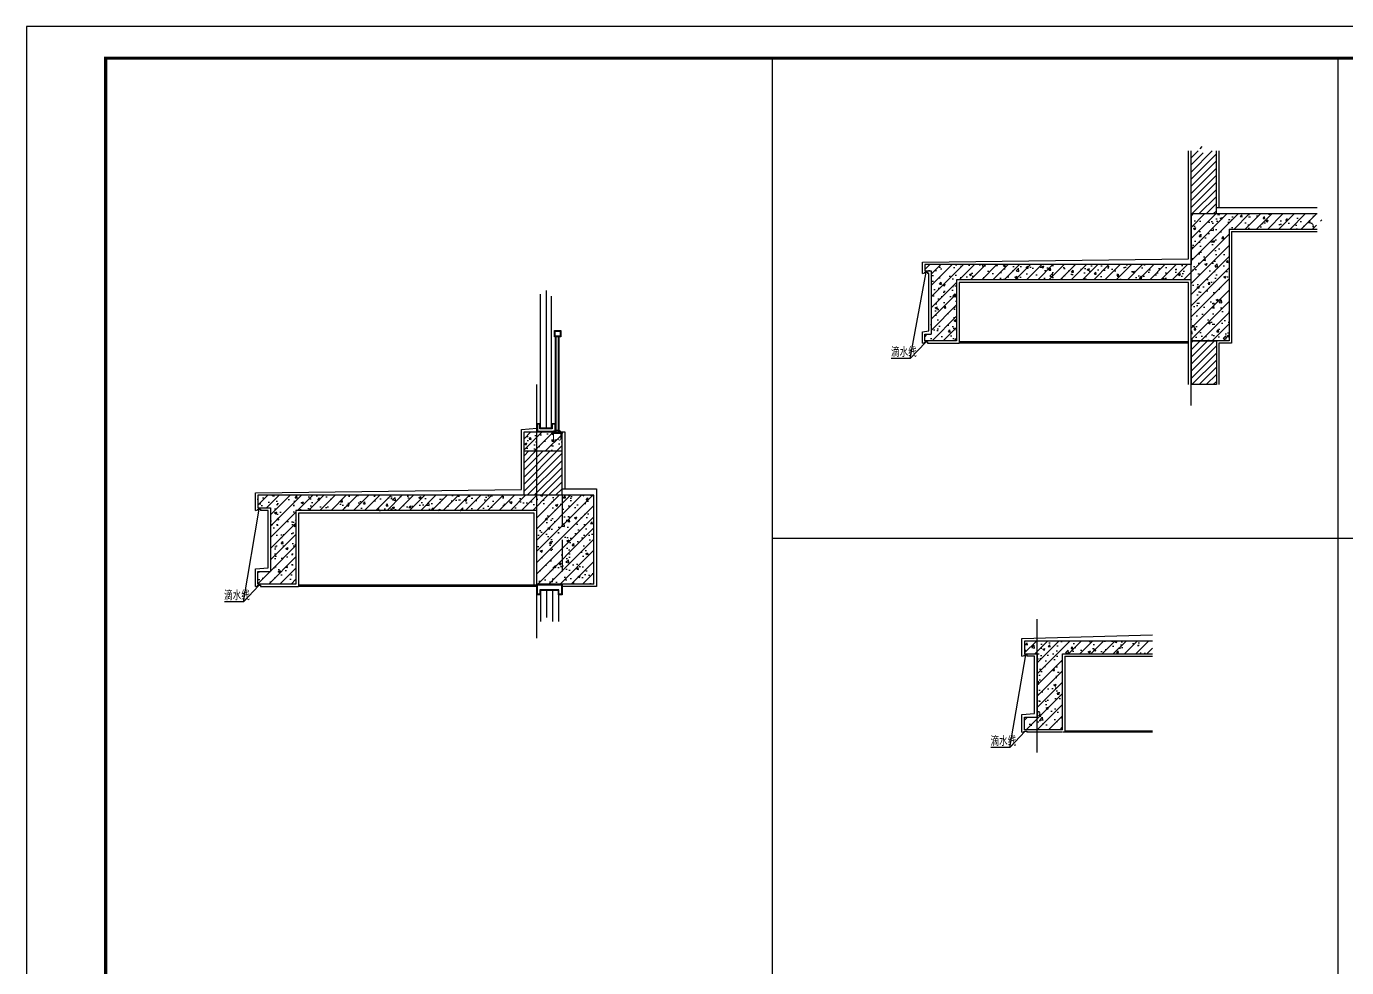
# Model space of a CAD drawing. Extents: x -1041549 to 749950, y -354245 to 17554.
# Drawn here: x 326971 to 337387, y -203765 to -196340 of the extents above; entities that cross this region are included whole.
import ezdxf

# ---------------------------------------------------------------- set-up
doc = ezdxf.new("R2010")
doc.units = 0
doc.header["$LTSCALE"] = 1000
doc.header["$MEASUREMENT"] = 0
doc.linetypes.add('DASH', pattern=[0.35, 0.25, -0.1])
doc.linetypes.add('DOTE', pattern=[2.42, 2, -0.2, 0.02, -0.2])
doc.layers.add('1', color=1, linetype='Continuous', lineweight=40)
for name, color, linetype in [('DOTE', 1, 'Continuous'), ('HATCH', 254, 'Continuous'), ('PUB_DIM', 3, 'Continuous'), ('PUB_HATCH', 8, 'Continuous'), ('PUB_TEXT', 7, 'Continuous'), ('PUB_TITLE', 4, 'Continuous'), ('STR', 2, 'Continuous'), ('WALL', 4, 'Continuous'), ('WD', 2, 'Continuous'), ('家俱', 8, 'Continuous')]:
    doc.layers.add(name, color=color, linetype=linetype)
doc.styles.add('_TCH_DIM', font='SIMPLEX', dxfattribs={"bigfont": 'GBCBIG'})
pattern_1 = [(45, (530957.27, 49955.673), (-28.0633004, 28.0633004), [])]

# ---------------------------------------------------------------- blocks, each defined once
blk = doc.blocks.new('A$C536B6CE4')
at = {"layer": 'HATCH'}
h = blk.add_hatch(dxfattribs=at)
h.set_pattern_fill('ANSI32', color=256, scale=50, style=0)
h.set_pattern_definition([(45, (257213.824, -149309.7), (-13.2582521, 13.2582521), []), (45, (257222.663, -149309.7), (-13.2582521, 13.2582521), [])])
h.paths.add_polyline_path([(0, 68), (0, 55), (80, 55), (80, 68)])
h.paths.add_polyline_path([(45, 63, -1), (50, 63, -1)], flags=16)
at = {"layer": 'STR'}
blk.add_lwpolyline([(80, 68), (0, 68), (0, 55), (80, 55)], close=True, dxfattribs=at)
at = {"layer": 'WALL'}
for points in [[(30, 13, 6, 6, -1), (10, 13, 6, 6, 0), (10, 55, 0, 0, 0)], [(48, 13, 6, 6, 1), (68, 13, 6, 6, 0), (68, 55, 0, 0, 0)]]:
    blk.add_lwpolyline(points, format="xyseb", dxfattribs=at)

msp = doc.modelspace()

# ---------------------------------------------------------------- hatches: boundary and pattern name
h = msp.add_hatch()
h.set_pattern_fill('ANSI31', color=8, scale=25)
h.set_pattern_definition(pattern_1)
h.paths.add_polyline_path([(336359.6, -197321.5), (336281.8, -197321.5), (336262.7, -197374), (336244.2, -197269), (336225.6, -197321.5), (336159.6, -197321.5), (336159.6, -197819), (336259.6, -197819), (336359.6, -197819), (336359.6, -197769)])
h = msp.add_hatch()
h.set_pattern_fill('钢筋混凝土', color=8, scale=25)
h.set_pattern_definition([(45, (530957.27, 49905.67), (-44.194174, 44.194174), []), (50, (530957.27, 49905.67), (179.315046, -15.688034), [18.75, -206.25]), (355, (530957.27, 49905.67), (-34.68783, 188.04803), [15, -165]), (100.4514, (530972.21, 49904.37), (144.62735, 172.35989), [15.93505, -175.28553]), (46.1842, (530957.27, 49955.67), (266.81026, -41.37975), [28.125, -309.375]), (96.6356, (530979.5, 49952.22), (233.66568, 243.52947), [23.90257, -262.92825]), (351.1842, (530957.27, 49955.67), (233.66549, 243.52965), [22.5, -247.5]), (21, (530982.27, 49943.17), (149.22676, -100.65472), [18.75, -206.25]), (326, (530982.27, 49943.17), (60.82883, 181.28751), [15, -165]), (71.4514, (530994.7, 49934.79), (210.05566, 80.63262), [15.93505, -175.28553]), (37.5, (530957.27, 49905.67), (3.039964, 83.223463), [0, -163, 0, -167.5, 0, -165.625]), (7.5, (530957.27, 49905.67), (65.767384, 98.602928), [0, -95.5, 0, -159.25, 0, -63.125]), (327.5, (530901.52, 49905.67), (133.455609, -5.638718), [0, -62.5, 0, -195, 0, -258.75]), (317.5, (530876.52, 49905.67), (145.796542, 25.026246), [0, -81.25, 0, -129.5, 0, -183.75])])
h.paths.add_polyline_path([(336459.6, -197939), (337155.1, -197939), (337155.1, -197908.7), (337102.6, -197890.1), (337207.6, -197871.5), (337155.1, -197852.4), (337155.1, -197819), (336259.6, -197819), (336159.6, -197819), (336159.6, -198219), (334059.6, -198219), (334059.6, -198269), (334109.6, -198269), (334109.6, -198769), (334059.6, -198769), (334059.6, -198819), (334309.7, -198819), (334309.6, -198339.5), (336159.6, -198339), (336159.6, -198819), (336359.6, -198819), (336459.6, -198819)])
h = msp.add_hatch()
h.set_pattern_fill('ANSI31', color=8, scale=25)
h.set_pattern_definition(pattern_1)
h.paths.add_polyline_path([(336159.6, -198819), (336359.6, -198819), (336359.6, -199165.7), (336159.6, -199165.7)])
h = msp.add_hatch()
h.set_pattern_fill('ANSI31', color=8, scale=25, style=0)
h.set_pattern_definition([(45, (671903.763, -194806.46), (-28.0633004, 28.0633004), [])])
h.paths.add_polyline_path([(330997.8, -199688.9), (330897.8, -199688.9), (330897.8, -200038.9), (330997.8, -200038.9), (331197.8, -200038.9), (331197.8, -199938.9), (331197.8, -199688.9)])
h = msp.add_hatch()
h.set_pattern_fill('钢筋混凝土', color=8, scale=25)
h.set_pattern_definition([(45, (362243.22, -70859.01), (-44.194174, 44.194174), []), (50, (362243.22, -70859.01), (179.31505, -15.68803), [18.75, -206.25]), (355, (362243.22, -70859.01), (-34.68783, 188.04803), [15, -165]), (100.4514, (362258.16, -70860.32), (144.62735, 172.35989), [15.93505, -175.28553]), (46.1842, (362243.22, -70809.01), (266.81026, -41.37975), [28.125, -309.375]), (96.6356, (362265.45, -70812.46), (233.6657, 243.52947), [23.90257, -262.92825]), (351.1842, (362243.22, -70809), (233.6655, 243.52965), [22.5, -247.5]), (21, (362268.22, -70821.51), (149.22676, -100.65472), [18.75, -206.25]), (326, (362268.22, -70821.51), (60.82883, 181.2875), [15, -165]), (71.4514, (362280.65, -70829.9), (210.05566, 80.63262), [15.93505, -175.28553]), (37.5, (362243.22, -70859.01), (3.039964, 83.223463), [0, -163, 0, -167.5, 0, -165.625]), (7.5, (362243.22, -70859.01), (65.767384, 98.60293), [0, -95.5, 0, -159.25, 0, -63.125]), (327.5, (362187.47, -70859.01), (133.45561, -5.638718), [0, -62.5, 0, -195, 0, -258.75]), (317.5, (362162.47, -70859.01), (145.79654, 25.02625), [0, -81.25, 0, -129.5, 0, -183.75])])
h.paths.add_polyline_path([(330997.8, -200738.9), (331197.8, -200738.9), (331197.8, -200038.9), (330997.8, -200038.9), (330896.9, -200038.9), (328797.8, -200038.9), (328797.8, -200138.9), (328897.8, -200138.9), (328897.8, -200638.9), (328797.8, -200638.9), (328797.8, -200738.9), (329097.9, -200738.9), (329097.8, -200159.5), (330997.8, -200158.9)])
h.paths.add_polyline_path([(331197.8, -200738.9), (331447.8, -200738.9), (331447.8, -200038.9), (331197.8, -200038.9)])
h = msp.add_hatch()
h.set_pattern_fill('钢筋混凝土', color=8, scale=25)
h.set_pattern_definition([(45, (367988.71, -69055.616), (-44.194174, 44.194174), []), (50, (367988.71, -69055.62), (179.31505, -15.68803), [18.75, -206.25]), (355, (367988.71, -69055.62), (-34.68783, 188.04803), [15, -165]), (100.4514, (368003.65, -69056.92), (144.62735, 172.35989), [15.93505, -175.28553]), (46.1842, (367988.71, -69005.62), (266.81026, -41.37975), [28.125, -309.375]), (96.6356, (368010.95, -69009.06), (233.6657, 243.52947), [23.90257, -262.92825]), (351.1842, (367988.7, -69005.62), (233.6655, 243.52965), [22.5, -247.5]), (21, (368013.71, -69018.12), (149.22676, -100.65472), [18.75, -206.25]), (326, (368013.71, -69018.12), (60.82883, 181.2875), [15, -165]), (71.4514, (368026.15, -69026.5), (210.05566, 80.63262), [15.93505, -175.28553]), (37.5, (367988.71, -69055.616), (3.039964, 83.223463), [0, -163, 0, -167.5, 0, -165.625]), (7.5, (367988.71, -69055.62), (65.767384, 98.60293), [0, -95.5, 0, -159.25, 0, -63.125]), (327.5, (367932.96, -69055.616), (133.45561, -5.638718), [0, -62.5, 0, -195, 0, -258.75]), (317.5, (367907.96, -69055.62), (145.79654, 25.02625), [0, -81.25, 0, -129.5, 0, -183.75])])
h.paths.add_polyline_path([(335145, -201288.4), (335855.9, -201288.4), (335855.9, -201188.4), (334945, -201188.4), (334845, -201188.4), (334845, -201288.4), (334945, -201288.4), (334945, -201788.4), (334845, -201788.4), (334845, -201888.4), (334945, -201888.4), (335145, -201888.4)])
at = {"layer": 'WALL'}
h = msp.add_hatch(dxfattribs=at)
h.set_pattern_fill('钢筋混凝土', color=8, scale=25)
h.set_pattern_definition([(45, (-8633.8, 1988.815), (-44.194174, 44.194174), []), (50, (-8633.8, 1988.81), (179.315046, -15.688034), [18.75, -206.25]), (355, (-8633.8, 1988.81), (-34.68783, 188.04803), [15, -165]), (100.4514, (-8618.86, 1987.5), (144.627345, 172.359886), [15.93505, -175.28553]), (46.1842, (-8633.8, 2038.81), (266.81026, -41.37975), [28.125, -309.375]), (96.6356, (-8611.57, 2035.37), (233.66568, 243.52947), [23.90257, -262.92825]), (351.1842, (-8633.8, 2038.81), (233.66549, 243.52965), [22.5, -247.5]), (21, (-8608.8, 2026.31), (149.226763, -100.65472), [18.75, -206.25]), (326, (-8608.8, 2026.31), (60.82883, 181.28751), [15, -165]), (71.4514, (-8596.36, 2017.93), (210.05566, 80.632624), [15.93505, -175.28553]), (37.5, (-8633.8, 1988.815), (3.039964, 83.223463), [0, -163, 0, -167.5, 0, -165.625]), (7.5, (-8633.8, 1988.815), (65.767384, 98.602928), [0, -95.5, 0, -159.25, 0, -63.125]), (327.5, (-8689.55, 1988.815), (133.455609, -5.638718), [0, -62.5, 0, -195, 0, -258.75]), (317.5, (-8714.55, 1988.81), (145.796542, 25.026246), [0, -81.25, 0, -129.5, 0, -183.75])])
h.paths.add_polyline_path([(330997.8, -199538.9), (330897.8, -199538.9), (330897.8, -199688.9), (330997.8, -199688.9), (331197.8, -199688.9), (331197.8, -199638.9), (331197.8, -199538.9)])

# ---------------------------------------------------------------- linework, layer by layer
at = {"color": 8}
for p, q in [((332855.1, -196589.8), (332855.1, -204365.5)), ((337317.4, -196589.8), (337317.4, -200378)), ((332855.1, -200378), (345421.1, -200378)), ((337317.4, -200378), (337317.4, -204365.5))]:
    msp.add_line(p, q, dxfattribs=at)
at = {"color": 2}
for p, q in [((331027.8, -199508.9), (331027.8, -198453)), ((331074.8, -199508.9), (331074.8, -198422)), ((331114.8, -199508.9), (331114.8, -198467.4)), ((331027.8, -200788.9), (331027.8, -201033.2)), ((331074.8, -200788.9), (331074.8, -201002.3)), ((331120.8, -200788.9), (331120.8, -201033.2)), ((331167.8, -200788.9), (331167.8, -201033.2))]:
    msp.add_line(p, q, dxfattribs=at)
at = {"color": 5, "linetype": 'DASH'}
msp.add_line((331197.8, -200038.9), (331197.8, -200738.9), dxfattribs=at)
for points in [[(331027.8, -199508.9), (331027.8, -199473.9), (330997.8, -199473.9), (330997.8, -199538.9), (330997.8, -199538.9), (331147.8, -199538.9), (331147.8, -199473.9), (331114.8, -199473.9), (331114.8, -199508.9)], [(331027.8, -200788.9), (331027.8, -200823.9), (330997.8, -200823.9), (330997.8, -200738.9), (330997.8, -200738.9), (331197.8, -200738.9), (331197.8, -200823.9), (331167.8, -200823.9), (331167.8, -200788.9)]]:
    msp.add_lwpolyline(points, close=True)
at = {"layer": '1'}
for p, q in [((331147.8, -199538.9), (331147.8, -198788.9, 0)), ((331172.9, -199538.9), (331172.9, -198788.9, 0))]:
    msp.add_line(p, q, dxfattribs=at)
at = {"layer": 'DOTE', "linetype": 'DOTE'}
for p, q in [((336159.6, -199330.7), (336159.6, -197321.5)), ((330997.8, -201165.7), (330997.8, -199134.7)), ((334945, -202068.5), (334945, -201014.8))]:
    msp.add_line(p, q, dxfattribs=at)
at = {"layer": 'PUB_DIM'}
for p, q in [((333944.8, -198958.5), (334069.6, -198279)), ((328683.1, -200878.5), (328807.8, -200148.9)), ((334730.3, -202027.9), (334855, -201298.4))]:
    msp.add_line(p, q, dxfattribs=at)
for points in [[(334066.4, -198829.7), (333944.8, -198958.5), (333794.5, -198958.5)], [(328804.6, -200749.7), (328683.1, -200878.5), (328532.7, -200878.5)], [(334851.8, -201899.1), (334730.3, -202027.9), (334579.9, -202027.9)]]:
    msp.add_lwpolyline(points, dxfattribs=at)
msp.add_lwpolyline([(331128.8, -199533.9), (331128.8, -199538.9), (331185.8, -199538.9), (331185.8, -199533.9, -0.3405564), (331175.8, -199526.9), (331141.8, -199526.9, -0.281549)], format="xyb", close=True, dxfattribs=at)
at = {"layer": 'PUB_HATCH'}
for p, q in [((334039.6, -198289), (334059.6, -198284)), ((334059.6, -198284), (334059.6, -198279)), ((334059.6, -198279), (334079.6, -198279)), ((334079.6, -198279), (334079.6, -198289)), ((334059.6, -198834), (334059.6, -198829)), ((334059.6, -198829), (334079.6, -198829)), ((334079.6, -198829), (334079.6, -198839)), ((334039.6, -198839), (334059.6, -198834)), ((328777.8, -200158.9), (328797.8, -200153.9)), ((328797.8, -200153.9), (328797.8, -200148.9)), ((328797.8, -200148.9), (328817.8, -200148.9)), ((328817.8, -200148.9), (328817.8, -200158.9)), ((328777.8, -200758.9), (328797.8, -200753.9)), ((328797.8, -200753.9), (328797.8, -200748.9)), ((328797.8, -200748.9), (328817.8, -200748.9)), ((328817.8, -200748.9), (328817.8, -200758.9)), ((334825, -201308.4), (334845, -201303.4)), ((334845, -201303.4), (334845, -201298.4)), ((334845, -201298.4), (334865, -201298.4)), ((334865, -201298.4), (334865, -201308.4)), ((334825, -201908.4), (334845, -201903.4)), ((334845, -201903.4), (334845, -201898.4)), ((334845, -201898.4), (334865, -201898.4)), ((334865, -201898.4), (334865, -201908.4))]:
    msp.add_line(p, q, dxfattribs=at)
at = {"layer": 'PUB_TITLE'}
msp.add_lwpolyline([(326971.1, -211189.8), (347996.1, -211189.8), (347996.1, -196339.8), (326971.1, -196339.8)], close=True, dxfattribs=at)
msp.add_lwpolyline([(326971.1, -211189.8), (347996.1, -211189.8), (347996.1, -196339.8), (326971.1, -196339.8)], close=True, dxfattribs=at)
at = {"layer": 'PUB_TITLE', "const_width": 25}
msp.add_lwpolyline([(327596.1, -210939.8), (347746.1, -210939.8), (347746.1, -196589.8), (327596.1, -196589.8)], close=True, dxfattribs=at)
msp.add_lwpolyline([(327596.1, -210939.8), (347746.1, -210939.8), (347746.1, -196589.8), (327596.1, -196589.8)], close=True, dxfattribs=at)
at = {"layer": 'WALL', "color": 8}
for p, q in [((336139.6, -198174), (336139.6, -197321.5)), ((336379.6, -197321.5), (336379.6, -197649)), ((336379.6, -197321.5), (336379.6, -197769)), ((336359.6, -197769), (337155.1, -197769)), ((336479.6, -197959), (336479.6, -198839)), ((336479.6, -197959), (337155.1, -197959)), ((334039.6, -198199), (336139.6, -198174)), ((334039.6, -198289), (334039.6, -198199)), ((334089.6, -198289), (334079.6, -198289)), ((334089.6, -198742.1), (334089.6, -198289)), ((336139.6, -198359), (334329.6, -198359.5)), ((334329.6, -198359.5), (334329.7, -198839)), ((336139.6, -199165.7), (336139.6, -198359)), ((334039.6, -198749), (334089.6, -198742.1)), ((334039.6, -198839), (334039.6, -198749)), ((334079.6, -198839), (334329.7, -198839)), ((336379.6, -198839), (336379.6, -199165.7)), ((336479.6, -198839), (336379.6, -198839)), ((330877.8, -199518.9), (330997.8, -199509.9)), ((330877.8, -199993.9), (330877.8, -199518.9)), ((331217.8, -199538.9), (331217.8, -199868.9)), ((331217.8, -199538.9), (331217.8, -199988.9)), ((328777.8, -200018.9), (330877.8, -199993.9)), ((328777.8, -200158.9), (328777.8, -200018.9)), ((331197.8, -199988.9), (331467.8, -199988.9)), ((331467.8, -199988.9), (331467.8, -200758.9)), ((328877.8, -200158.9), (328817.8, -200158.9)), ((328877.8, -200612), (328877.8, -200158.9)), ((330977.8, -200178.9), (329117.8, -200179.4)), ((329117.8, -200179.4), (329117.9, -200758.9)), ((330977.8, -200738.9), (330977.8, -200178.9)), ((328777.8, -200618.9), (328877.8, -200612)), ((328777.8, -200758.9), (328777.8, -200618.9)), ((328817.8, -200758.9), (329117.9, -200758.9)), ((331467.8, -200758.9), (331197.8, -200758.9)), ((334825, -201168.4), (335855.9, -201138.4)), ((334825, -201308.4), (334825, -201168.4)), ((334925, -201308.4), (334865, -201308.4)), ((334925, -201761.5), (334925, -201308.4)), ((335165, -201308.4), (335165, -201908.4)), ((335165, -201308.4), (335855.9, -201308.4)), ((334825, -201768.4), (334925, -201761.5)), ((334825, -201908.4), (334825, -201768.4)), ((334945, -201908.4), (334865, -201908.4)), ((335140, -201908.4), (334950, -201908.4)), ((335165, -201908.4), (335145, -201908.4))]:
    msp.add_line(p, q, dxfattribs=at)
at = {"layer": 'WALL'}
for p, q in [((336159.6, -197819), (336159.6, -197321.5)), ((336359.6, -197769), (336359.6, -197321.5)), ((336359.6, -197819), (336359.6, -197769)), ((336259.6, -197819), (336158.7, -197819)), ((336159.6, -197819), (336159.6, -198219)), ((337155.1, -197819), (336259.6, -197819)), ((336139.6, -197989), (336139.6, -197989)), ((336459.6, -197939), (336459.6, -198819)), ((336459.6, -197939), (337155.1, -197939)), ((334059.6, -198219), (334059.6, -198269)), ((336158.7, -198219), (334059.6, -198219)), ((334059.6, -198269), (334109.6, -198269)), ((334109.6, -198269), (334109.6, -198769)), ((336159.6, -198339), (334309.6, -198339.5)), ((334309.6, -198339.5), (334309.7, -198819)), ((336159.6, -198819), (336159.6, -198339)), ((334059.6, -198769), (334109.6, -198769)), ((334059.6, -198819), (334059.6, -198769)), ((334309.7, -198819), (334059.6, -198819)), ((336459.6, -198819), (336159.6, -198819)), ((336159.6, -198819), (336159.6, -199165.7)), ((336359.6, -198819), (336359.6, -199165.7)), ((330897.8, -200038.9), (330897.8, -199538.9)), ((330897.8, -199538.9), (331197.8, -199538.9)), ((331197.8, -199988.9), (331197.8, -199538.9)), ((331197.8, -199538.9), (331217.8, -199538.9)), ((331197.8, -199538.9), (331217.8, -199538.9)), ((330897.8, -199688.9), (331197.8, -199688.9)), ((328797.8, -200038.9), (328797.8, -200138.9)), ((330896.9, -200038.9), (328797.8, -200038.9)), ((330997.8, -200038.9), (330896.9, -200038.9)), ((331447.8, -200038.9), (330997.8, -200038.9)), ((331197.8, -200038.9), (331197.8, -199988.9)), ((331447.8, -200738.9), (331447.8, -200038.9)), ((328797.8, -200138.9), (328897.8, -200138.9)), ((328897.8, -200138.9), (328897.8, -200638.9)), ((330997.8, -200158.9), (329097.8, -200159.5)), ((329097.8, -200159.5), (329097.9, -200738.9)), ((330977.8, -200158.9), (330977.8, -200158.9)), ((330997.8, -200738.9), (330997.8, -200158.9)), ((328797.8, -200638.9), (328897.8, -200638.9)), ((328797.8, -200738.9), (328797.8, -200638.9)), ((329097.9, -200738.9), (328797.8, -200738.9)), ((331447.8, -200738.9), (330997.8, -200738.9)), ((334945, -201188.4), (334845, -201188.4)), ((334845, -201188.4), (334845, -201288.4)), ((335855.9, -201188.4), (334945, -201188.4)), ((334845, -201288.4), (334945, -201288.4)), ((334945, -201288.4), (334945, -201788.4)), ((334945, -201788.4), (334945, -201288.4)), ((335145, -201888.4), (335145, -201288.4)), ((335145, -201288.4), (335855.9, -201288.4)), ((334845, -201788.4), (334945, -201788.4)), ((334845, -201888.4), (334845, -201788.4)), ((334945, -201888.4), (334845, -201888.4)), ((335145, -201888.4), (334945, -201888.4))]:
    msp.add_line(p, q, dxfattribs=at)
at = {"layer": 'WALL', "color": 2}
for p, q in [((336139.6, -198828.7), (334329.7, -198828.7)), ((336139.6, -198838.6), (334329.7, -198839)), ((330997.8, -200748.9), (329117.9, -200748.9)), ((330997.8, -200758.9), (329117.9, -200758.9)), ((335855.9, -201898.4), (335165, -201898.4)), ((335855.9, -201908.4), (335165, -201908.4))]:
    msp.add_line(p, q, dxfattribs=at)
at = {"layer": 'WALL'}
msp.add_lwpolyline([(336159.6, -198819), (336359.6, -198819), (336359.6, -199165.7), (336159.6, -199165.7)], close=True, dxfattribs=at)
at = {"layer": 'WD', "elevation": 0}
for points in [[(331186.8, -198788.9), (331136.8, -198788.9), (331136.8, -198738.9), (331186.8, -198738.9)], [(331181.8, -198783.9), (331141.8, -198783.9), (331141.8, -198743.9), (331181.8, -198743.9)]]:
    msp.add_lwpolyline(points, close=True, dxfattribs=at)
at = {"layer": '家俱', "color": 2}
for points in [[(331022.8, -199513.9), (331022.8, -199478.9), (331002.8, -199478.9), (331002.8, -199533.9), (331062.8, -199533.9), (331062.8, -199533.9), (331142.8, -199533.9), (331142.8, -199533.9), (331142.8, -199478.9), (331119.8, -199478.9), (331119.8, -199513.9), (331022.8, -199513.9)], [(331022.8, -200783.9), (331022.8, -200818.9), (331002.8, -200818.9), (331002.8, -200743.9), (331062.8, -200743.9), (331062.8, -200743.9), (331192.8, -200743.9), (331192.8, -200743.9), (331192.8, -200818.9), (331172.8, -200818.9), (331172.8, -200783.9), (331022.8, -200783.9)]]:
    msp.add_lwpolyline(points, dxfattribs=at)

# ---------------------------------------------------------------- block references
at = {"xscale": -1, "rotation": 359.9999999999999}
msp.add_blockref('A$C536B6CE4', (331197.8, -199607), dxfattribs=at)

# ---------------------------------------------------------------- texts
at = {"layer": 'PUB_TEXT', "style": '_TCH_DIM'}
for p in [(333792.6, -198946.1), (328530.8, -200866), (334578, -202015.5)]:
    msp.add_text('滴水线', height=67.52, dxfattribs=at).set_placement(p)

doc.saveas('drawing.dxf')
